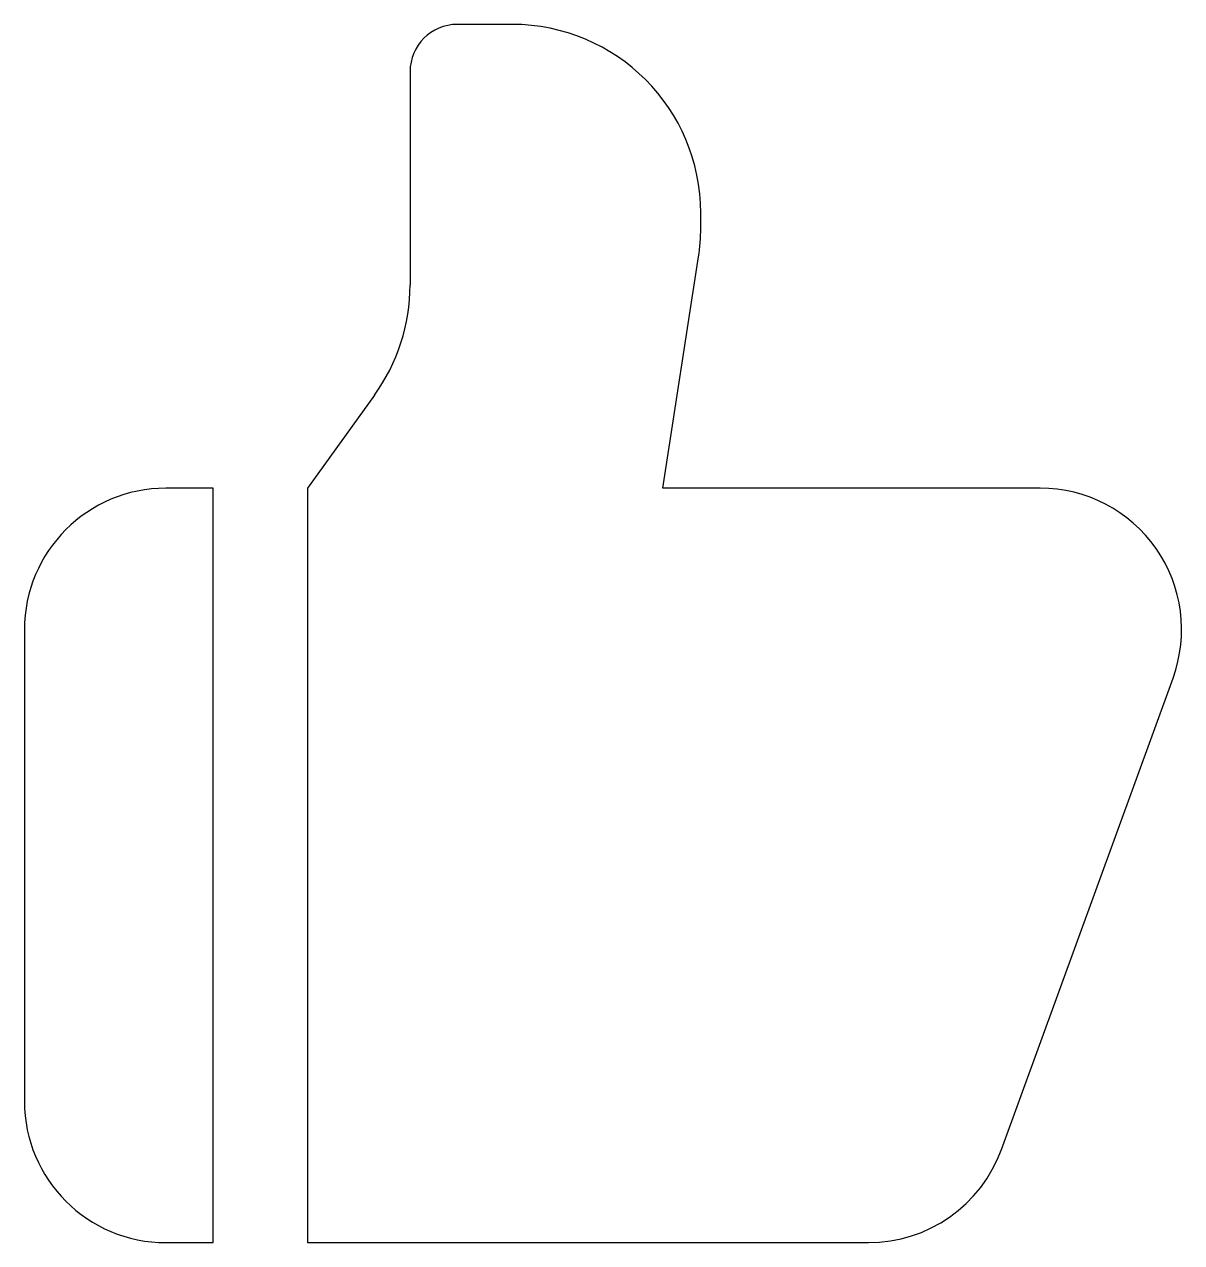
# Model space of a CAD drawing. Header units: millimetres. Extents: x -34.7 to -22.4, y -5.7 to 7.2.
import ezdxf

# ---------------------------------------------------------------- set-up
doc = ezdxf.new("R2010")
doc.units = ezdxf.units.MM

msp = doc.modelspace()

# ---------------------------------------------------------------- linework, layer by layer
at = {"color": 7, "linetype": 'Continuous'}
for p, q in [((-29.541, 7.199), (-30.123, 7.199)), ((-30.623, 6.699), (-30.623, 4.437)), ((-27.541, 5.039), (-27.541, 5.199)), ((-27.943, 2.281), (-27.564, 4.734)), ((-31.001, 3.267), (-31.712, 2.281)), ((-32.712, 2.281), (-33.212, 2.281)), ((-32.712, -5.719), (-32.712, 2.281)), ((-31.712, 2.281), (-31.712, -5.719)), ((-23.943, 2.281), (-27.943, 2.281)), ((-34.712, 0.781), (-34.712, -4.219)), ((-24.353, -4.732), (-22.533, 0.268)), ((-33.212, -5.719), (-32.712, -5.719)), ((-31.712, -5.719), (-25.763, -5.719))]:
    msp.add_line(p, q, dxfattribs=at)
for centre, radius, start, end in [((-30.123, 6.699), 0.5, 90, 180), ((-29.541, 5.199), 2, 0, 90), ((-29.541, 5.039), 2, 351.2252, 0), ((-32.623, 4.437), 2, 324.1786, 360), ((-33.212, 0.781), 1.5, 90, 180), ((-23.943, 0.781), 1.5, 340, 90), ((-33.212, -4.219), 1.5, 180, 270), ((-25.763, -4.219), 1.5, 270, 340)]:
    msp.add_arc(centre, radius, start, end, dxfattribs=at)

doc.saveas('drawing.dxf')
